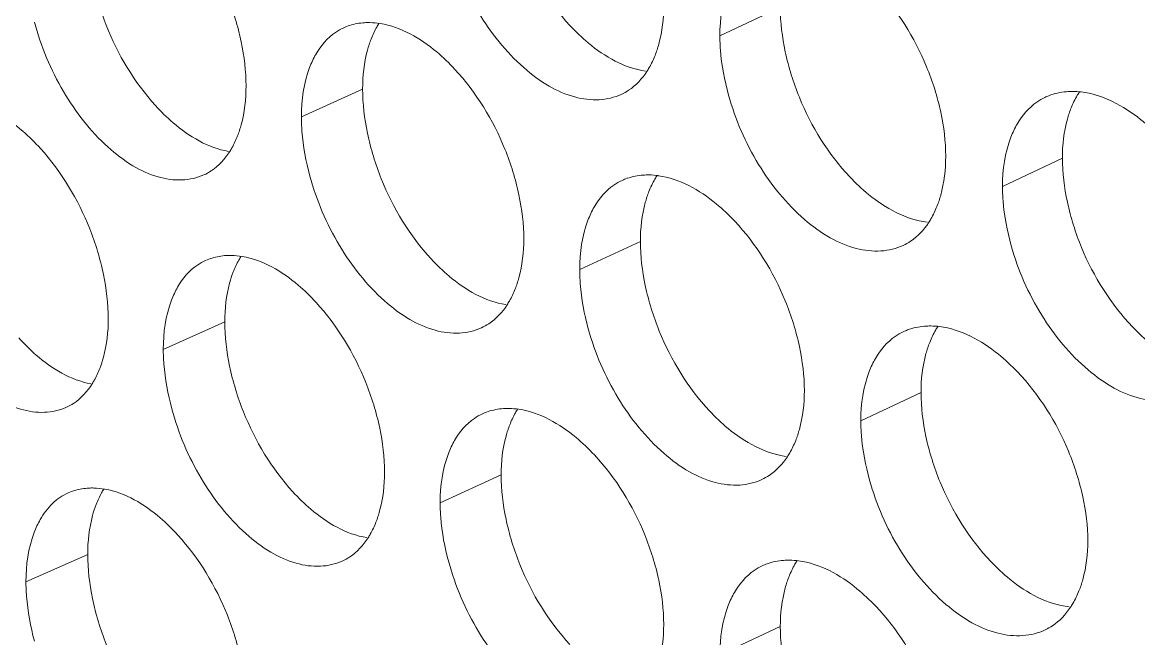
# Model space of a CAD drawing. Header units: millimetres. Extents: x 1177 to 4147, y 93 to 2194.
# Drawn here: x 2559.37 to 2573.57, y 974.76 to 982.6 of the extents above; entities that cross this region are included whole.
import ezdxf

# ---------------------------------------------------------------- set-up
doc = ezdxf.new("R2010")
doc.units = ezdxf.units.MM
doc.header["$LTSCALE"] = 0.1
doc.layers.get('0').update_dxf_attribs({"lineweight": 13})
doc.layers.add('标注', color=251, linetype='Continuous', lineweight=9)

# ---------------------------------------------------------------- blocks, each defined once
blk = doc.blocks.new('02')
at = {"layer": '标注'}
for p, q in [((4439.148, 995.248), (4438.049, 994.737)), ((4431.553, 993.768), (4430.44, 993.265)), ((4431.553, 993.768), (4430.44, 993.265)), ((4444.276, 992.514), (4443.187, 991.999)), ((4436.603, 990.999), (4435.5, 990.491)), ((4436.603, 990.999), (4435.5, 990.491)), ((4429.047, 989.536), (4427.929, 989.036)), ((4441.706, 988.253), (4440.612, 987.74)), ((4441.706, 988.253), (4440.612, 987.74)), ((4434.072, 986.755), (4432.963, 986.25)), ((4426.555, 985.311), (4425.432, 984.813)), ((4439.148, 983.998), (4438.049, 983.487))]:
    blk.add_line(p, q, dxfattribs=at)
for centre, radius, start, end in [((4431.628, 993.954), 1.017, 107.7472, 114.3481), ((4431.628, 993.954), 1.017, 107.7472, 114.3481), ((4444.413, 992.658), 1.06, 111.219, 115.391), ((4444.455, 992.312), 1.411, 83.5175, 89.6286), ((4436.739, 990.823), 1.384, 82.0095, 89.1943), ((4436.739, 990.823), 1.384, 82.0095, 89.1943), ((4436.704, 991.168), 1.034, 109.1713, 114.7632), ((4436.704, 991.168), 1.034, 109.1713, 114.7632), ((4429.11, 989.731), 1.009, 107.0166, 114.1413), ((4441.831, 988.405), 1.051, 110.5478, 115.181), ((4441.831, 988.405), 1.051, 110.5478, 115.181), ((4441.87, 988.06), 1.402, 83.021, 89.4851), ((4441.87, 988.06), 1.402, 83.021, 89.4851), ((4434.159, 986.933), 1.026, 108.4653, 114.5554), ((4426.606, 985.513), 1.001, 106.2734, 113.935), ((4439.261, 984.159), 1.043, 109.8653, 114.9718), ((4439.298, 983.813), 1.393, 82.5184, 89.3404)]:
    blk.add_arc(centre, radius, start, end, dxfattribs=at)
for points, knots in [([(4434.072, 998.005), (4434.072, 997.736), (4434.141, 997.177), (4434.473, 996.097), (4434.934, 995.342), (4435.322, 994.924)], [0, 0, 0, 0, 0.23857, 0.494512, 1, 1, 1, 1]), ([(4429.434, 993.823), (4429.434, 994.092), (4429.365, 994.651), (4429.035, 995.732), (4428.579, 996.489), (4428.194, 996.911)], [0, 0, 0, 0, 0.238564, 0.494601, 1, 1, 1, 1]), ([(4429.434, 993.823), (4429.434, 994.092), (4429.365, 994.651), (4429.035, 995.732), (4428.579, 996.489), (4428.194, 996.911)], [0, 0, 0, 0, 0.238564, 0.494601, 1, 1, 1, 1]), ([(4426.555, 996.561), (4426.555, 996.291), (4426.623, 995.732), (4426.95, 994.65), (4427.402, 993.892), (4427.785, 993.47)], [0, 0, 0, 0, 0.238779, 0.49496, 1, 1, 1, 1]), ([(4426.555, 996.561), (4426.555, 996.291), (4426.623, 995.732), (4426.95, 994.65), (4427.402, 993.892), (4427.785, 993.47)], [0, 0, 0, 0, 0.238779, 0.49496, 1, 1, 1, 1]), ([(4433.119, 996.421), (4433.24, 995.98), (4433.594, 995.15), (4434.278, 994.291), (4434.915, 993.813), (4435.386, 993.607), (4435.845, 993.547), (4436.132, 993.614), (4436.256, 993.671)], [0, 0, 0, 0, 0.29785, 0.579458, 0.703775, 0.813505, 0.91067, 1, 1, 1, 1]), ([(4438.314, 995.87), (4438.27, 995.793), (4438.104, 995.438), (4438.049, 995.039), (4438.049, 994.737)], [0, 0, 0, 0, 0.22617, 1, 1, 1, 1]), ([(4442.155, 992.545), (4442.155, 992.814), (4442.085, 993.372), (4441.745, 994.451), (4441.276, 995.203), (4440.884, 995.618)], [0, 0, 0, 0, 0.238218, 0.493853, 1, 1, 1, 1]), ([(4436.87, 994.379), (4436.897, 994.446), (4436.993, 994.739), (4437.028, 995.051), (4437.028, 995.288)], [0, 0, 0, 0, 0.231729, 1, 1, 1, 1]), ([(4439.148, 995.248), (4439.148, 994.979), (4439.218, 994.42), (4439.554, 993.34), (4440.02, 992.588), (4440.411, 992.172)], [0, 0, 0, 0, 0.238432, 0.494215, 1, 1, 1, 1]), ([(4425.586, 994.983), (4425.704, 994.543), (4426.05, 993.715), (4426.72, 992.852), (4427.345, 992.368), (4427.808, 992.156), (4428.258, 992.09), (4428.542, 992.152), (4428.664, 992.207)], [0, 0, 0, 0, 0.299261, 0.581563, 0.705826, 0.815161, 0.911598, 1, 1, 1, 1]), ([(4425.586, 994.983), (4425.704, 994.543), (4426.05, 993.715), (4426.72, 992.852), (4427.345, 992.368), (4427.808, 992.156), (4428.258, 992.09), (4428.542, 992.152), (4428.664, 992.207)], [0, 0, 0, 0, 0.299261, 0.581563, 0.705826, 0.815161, 0.911598, 1, 1, 1, 1]), ([(4431.209, 994.881), (4431.157, 994.857), (4430.95, 994.742), (4430.791, 994.552), (4430.702, 994.397)], [0, 0, 0, 0, 0.240568, 1, 1, 1, 1]), ([(4431.209, 994.881), (4431.157, 994.857), (4430.95, 994.742), (4430.791, 994.552), (4430.702, 994.397)], [0, 0, 0, 0, 0.240568, 1, 1, 1, 1]), ([(4431.685, 994.975), (4431.653, 994.975), (4431.53, 994.973), (4431.406, 994.951), (4431.318, 994.923)], [0, 0, 0, 0, 0.25692, 1, 1, 1, 1]), ([(4431.685, 994.975), (4431.653, 994.975), (4431.53, 994.973), (4431.406, 994.951), (4431.318, 994.923)], [0, 0, 0, 0, 0.25692, 1, 1, 1, 1]), ([(4431.85, 994.96), (4431.836, 994.938), (4431.782, 994.847), (4431.737, 994.751), (4431.708, 994.676)], [0, 0, 0, 0, 0.242162, 1, 1, 1, 1]), ([(4431.85, 994.96), (4431.836, 994.938), (4431.782, 994.847), (4431.737, 994.751), (4431.708, 994.676)], [0, 0, 0, 0, 0.242162, 1, 1, 1, 1]), ([(4433.231, 994.125), (4433.127, 994.237), (4432.745, 994.609), (4432.252, 994.898), (4431.873, 994.958)], [0, 0, 0, 0, 0.28502, 1, 1, 1, 1]), ([(4433.231, 994.125), (4433.127, 994.237), (4432.745, 994.609), (4432.252, 994.898), (4431.873, 994.958)], [0, 0, 0, 0, 0.28502, 1, 1, 1, 1]), ([(4435.322, 994.924), (4435.427, 994.811), (4435.814, 994.437), (4436.316, 994.148), (4436.699, 994.094)], [0, 0, 0, 0, 0.285106, 1, 1, 1, 1]), ([(4431.708, 994.676), (4431.682, 994.61), (4431.587, 994.316), (4431.553, 994.005), (4431.553, 993.768)], [0, 0, 0, 0, 0.231346, 1, 1, 1, 1]), ([(4431.708, 994.676), (4431.682, 994.61), (4431.587, 994.316), (4431.553, 994.005), (4431.553, 993.768)], [0, 0, 0, 0, 0.231346, 1, 1, 1, 1]), ([(4438.049, 994.737), (4438.049, 994.651), (4438.064, 994.287), (4438.133, 993.926), (4438.207, 993.659)], [0, 0, 0, 0, 0.238316, 1, 1, 1, 1]), ([(4430.702, 994.397), (4430.658, 994.321), (4430.494, 993.965), (4430.44, 993.567), (4430.44, 993.265)], [0, 0, 0, 0, 0.225445, 1, 1, 1, 1]), ([(4430.702, 994.397), (4430.658, 994.321), (4430.494, 993.965), (4430.44, 993.567), (4430.44, 993.265)], [0, 0, 0, 0, 0.225445, 1, 1, 1, 1]), ([(4436.723, 994.089), (4436.737, 994.111), (4436.794, 994.204), (4436.84, 994.303), (4436.87, 994.379)], [0, 0, 0, 0, 0.242235, 1, 1, 1, 1]), ([(4434.484, 991.044), (4434.484, 991.313), (4434.414, 991.871), (4434.08, 992.952), (4433.619, 993.707), (4433.231, 994.125)], [0, 0, 0, 0, 0.238425, 0.494301, 1, 1, 1, 1]), ([(4434.484, 991.044), (4434.484, 991.313), (4434.414, 991.871), (4434.08, 992.952), (4433.619, 993.707), (4433.231, 994.125)], [0, 0, 0, 0, 0.238425, 0.494301, 1, 1, 1, 1]), ([(4436.256, 993.671), (4436.303, 993.692), (4436.487, 993.795), (4436.636, 993.956), (4436.723, 994.089)], [0, 0, 0, 0, 0.242501, 1, 1, 1, 1]), ([(4429.279, 992.915), (4429.305, 992.982), (4429.4, 993.275), (4429.434, 993.586), (4429.434, 993.823)], [0, 0, 0, 0, 0.231283, 1, 1, 1, 1]), ([(4429.279, 992.915), (4429.305, 992.982), (4429.4, 993.275), (4429.434, 993.586), (4429.434, 993.823)], [0, 0, 0, 0, 0.231283, 1, 1, 1, 1]), ([(4431.553, 993.768), (4431.553, 993.499), (4431.622, 992.94), (4431.952, 991.859), (4432.41, 991.102), (4432.797, 990.683)], [0, 0, 0, 0, 0.238639, 0.494661, 1, 1, 1, 1]), ([(4431.553, 993.768), (4431.553, 993.499), (4431.622, 992.94), (4431.952, 991.859), (4432.41, 991.102), (4432.797, 990.683)], [0, 0, 0, 0, 0.238639, 0.494661, 1, 1, 1, 1]), ([(4438.207, 993.659), (4438.329, 993.217), (4438.688, 992.387), (4439.382, 991.53), (4440.027, 991.056), (4440.504, 990.854), (4440.967, 990.799), (4441.257, 990.868), (4441.383, 990.927)], [0, 0, 0, 0, 0.29692, 0.578074, 0.702428, 0.812421, 0.910064, 1, 1, 1, 1]), ([(4443.959, 993.616), (4443.908, 993.591), (4443.703, 993.473), (4443.544, 993.286), (4443.454, 993.131)], [0, 0, 0, 0, 0.241601, 1, 1, 1, 1]), ([(4444.464, 993.723), (4444.426, 993.723), (4444.279, 993.718), (4444.132, 993.686), (4444.03, 993.646)], [0, 0, 0, 0, 0.257534, 1, 1, 1, 1]), ([(4444.59, 993.723), (4444.575, 993.7), (4444.515, 993.605), (4444.467, 993.504), (4444.435, 993.425)], [0, 0, 0, 0, 0.242329, 1, 1, 1, 1]), ([(4446.05, 992.892), (4445.94, 993.007), (4445.535, 993.384), (4445.01, 993.67), (4444.615, 993.714)], [0, 0, 0, 0, 0.284731, 1, 1, 1, 1]), ([(4425.696, 992.687), (4425.596, 992.797), (4425.227, 993.164), (4424.752, 993.456), (4424.385, 993.524)], [0, 0, 0, 0, 0.285125, 1, 1, 1, 1]), ([(4427.785, 993.47), (4427.887, 993.359), (4428.26, 992.989), (4428.743, 992.698), (4429.116, 992.635)], [0, 0, 0, 0, 0.285248, 1, 1, 1, 1]), ([(4427.785, 993.47), (4427.887, 993.359), (4428.26, 992.989), (4428.743, 992.698), (4429.116, 992.635)], [0, 0, 0, 0, 0.285248, 1, 1, 1, 1]), ([(4444.435, 993.425), (4444.409, 993.358), (4444.311, 993.064), (4444.276, 992.752), (4444.276, 992.514)], [0, 0, 0, 0, 0.232089, 1, 1, 1, 1]), ([(4430.44, 993.265), (4430.44, 993.178), (4430.455, 992.814), (4430.522, 992.453), (4430.595, 992.186)], [0, 0, 0, 0, 0.238227, 1, 1, 1, 1]), ([(4430.44, 993.265), (4430.44, 993.178), (4430.455, 992.814), (4430.522, 992.453), (4430.595, 992.186)], [0, 0, 0, 0, 0.238227, 1, 1, 1, 1]), ([(4443.454, 993.131), (4443.41, 993.055), (4443.243, 992.7), (4443.187, 992.301), (4443.187, 991.999)], [0, 0, 0, 0, 0.226658, 1, 1, 1, 1]), ([(4429.139, 992.635), (4429.152, 992.656), (4429.206, 992.746), (4429.25, 992.841), (4429.279, 992.915)], [0, 0, 0, 0, 0.242155, 1, 1, 1, 1]), ([(4429.139, 992.635), (4429.152, 992.656), (4429.206, 992.746), (4429.25, 992.841), (4429.279, 992.915)], [0, 0, 0, 0, 0.242155, 1, 1, 1, 1]), ([(4426.929, 989.596), (4426.929, 989.866), (4426.86, 990.425), (4426.532, 991.506), (4426.079, 992.264), (4425.696, 992.687)], [0, 0, 0, 0, 0.238635, 0.494751, 1, 1, 1, 1]), ([(4428.664, 992.207), (4428.712, 992.228), (4428.901, 992.331), (4429.052, 992.497), (4429.139, 992.635)], [0, 0, 0, 0, 0.24169, 1, 1, 1, 1]), ([(4428.664, 992.207), (4428.712, 992.228), (4428.901, 992.331), (4429.052, 992.497), (4429.139, 992.635)], [0, 0, 0, 0, 0.24169, 1, 1, 1, 1]), ([(4441.996, 991.635), (4442.023, 991.702), (4442.12, 991.995), (4442.155, 992.307), (4442.155, 992.545)], [0, 0, 0, 0, 0.232027, 1, 1, 1, 1]), ([(4444.276, 992.514), (4444.276, 992.246), (4444.347, 991.687), (4444.686, 990.608), (4445.157, 989.858), (4445.552, 989.445)], [0, 0, 0, 0, 0.238296, 0.493918, 1, 1, 1, 1]), ([(4430.595, 992.186), (4430.715, 991.745), (4431.066, 990.916), (4431.746, 990.056), (4432.379, 989.575), (4432.847, 989.367), (4433.303, 989.306), (4433.588, 989.37), (4433.712, 989.427)], [0, 0, 0, 0, 0.298318, 0.580156, 0.704454, 0.814053, 0.910977, 1, 1, 1, 1]), ([(4430.595, 992.186), (4430.715, 991.745), (4431.066, 990.916), (4431.746, 990.056), (4432.379, 989.575), (4432.847, 989.367), (4433.303, 989.306), (4433.588, 989.37), (4433.712, 989.427)], [0, 0, 0, 0, 0.298318, 0.580156, 0.704454, 0.814053, 0.910977, 1, 1, 1, 1]), ([(4436.758, 992.206), (4436.724, 992.207), (4436.59, 992.203), (4436.457, 992.177), (4436.364, 992.145)], [0, 0, 0, 0, 0.257182, 1, 1, 1, 1]), ([(4436.758, 992.206), (4436.724, 992.207), (4436.59, 992.203), (4436.457, 992.177), (4436.364, 992.145)], [0, 0, 0, 0, 0.257182, 1, 1, 1, 1]), ([(4436.907, 992.197), (4436.893, 992.175), (4436.837, 992.083), (4436.79, 991.984), (4436.76, 991.908)], [0, 0, 0, 0, 0.24222, 1, 1, 1, 1]), ([(4436.907, 992.197), (4436.893, 992.175), (4436.837, 992.083), (4436.79, 991.984), (4436.76, 991.908)], [0, 0, 0, 0, 0.24222, 1, 1, 1, 1]), ([(4438.32, 991.364), (4438.214, 991.477), (4437.822, 991.851), (4437.316, 992.139), (4436.931, 992.193)], [0, 0, 0, 0, 0.284921, 1, 1, 1, 1]), ([(4438.32, 991.364), (4438.214, 991.477), (4437.822, 991.851), (4437.316, 992.139), (4436.931, 992.193)], [0, 0, 0, 0, 0.284921, 1, 1, 1, 1]), ([(4440.411, 992.172), (4440.518, 992.058), (4440.914, 991.682), (4441.429, 991.395), (4441.819, 991.347)], [0, 0, 0, 0, 0.284983, 1, 1, 1, 1]), ([(4436.27, 992.107), (4436.219, 992.083), (4436.013, 991.967), (4435.853, 991.778), (4435.764, 991.623)], [0, 0, 0, 0, 0.240997, 1, 1, 1, 1]), ([(4436.27, 992.107), (4436.219, 992.083), (4436.013, 991.967), (4435.853, 991.778), (4435.764, 991.623)], [0, 0, 0, 0, 0.240997, 1, 1, 1, 1]), ([(4443.187, 991.999), (4443.187, 991.912), (4443.202, 991.548), (4443.271, 991.188), (4443.346, 990.921)], [0, 0, 0, 0, 0.238377, 1, 1, 1, 1]), ([(4436.76, 991.908), (4436.734, 991.841), (4436.638, 991.548), (4436.603, 991.236), (4436.603, 990.999)], [0, 0, 0, 0, 0.231643, 1, 1, 1, 1]), ([(4436.76, 991.908), (4436.734, 991.841), (4436.638, 991.548), (4436.603, 991.236), (4436.603, 990.999)], [0, 0, 0, 0, 0.231643, 1, 1, 1, 1]), ([(4435.764, 991.623), (4435.72, 991.546), (4435.555, 991.191), (4435.5, 990.793), (4435.5, 990.491)], [0, 0, 0, 0, 0.225927, 1, 1, 1, 1]), ([(4435.764, 991.623), (4435.72, 991.546), (4435.555, 991.191), (4435.5, 990.793), (4435.5, 990.491)], [0, 0, 0, 0, 0.225927, 1, 1, 1, 1]), ([(4441.844, 991.339), (4441.858, 991.362), (4441.917, 991.456), (4441.965, 991.557), (4441.996, 991.635)], [0, 0, 0, 0, 0.242305, 1, 1, 1, 1]), ([(4439.585, 988.288), (4439.585, 988.557), (4439.515, 989.116), (4439.177, 990.195), (4438.711, 990.948), (4438.32, 991.364)], [0, 0, 0, 0, 0.238287, 0.494002, 1, 1, 1, 1]), ([(4439.585, 988.288), (4439.585, 988.557), (4439.515, 989.116), (4439.177, 990.195), (4438.711, 990.948), (4438.32, 991.364)], [0, 0, 0, 0, 0.238287, 0.494002, 1, 1, 1, 1]), ([(4441.383, 990.927), (4441.428, 990.949), (4441.61, 991.051), (4441.757, 991.208), (4441.844, 991.339)], [0, 0, 0, 0, 0.243002, 1, 1, 1, 1]), ([(4434.327, 990.135), (4434.353, 990.202), (4434.449, 990.495), (4434.484, 990.807), (4434.484, 991.044)], [0, 0, 0, 0, 0.23158, 1, 1, 1, 1]), ([(4434.327, 990.135), (4434.353, 990.202), (4434.449, 990.495), (4434.484, 990.807), (4434.484, 991.044)], [0, 0, 0, 0, 0.23158, 1, 1, 1, 1]), ([(4436.603, 990.999), (4436.603, 990.729), (4436.673, 990.171), (4437.007, 989.091), (4437.47, 988.337), (4437.86, 987.92)], [0, 0, 0, 0, 0.238501, 0.494363, 1, 1, 1, 1]), ([(4436.603, 990.999), (4436.603, 990.729), (4436.673, 990.171), (4437.007, 989.091), (4437.47, 988.337), (4437.86, 987.92)], [0, 0, 0, 0, 0.238501, 0.494363, 1, 1, 1, 1]), ([(4423.101, 990.765), (4423.219, 990.325), (4423.562, 989.498), (4424.227, 988.634), (4424.849, 988.148), (4425.308, 987.935), (4425.756, 987.867), (4426.038, 987.926), (4426.16, 987.981)], [0, 0, 0, 0, 0.299735, 0.582272, 0.706518, 0.81572, 0.911912, 1, 1, 1, 1]), ([(4429.168, 990.743), (4429.138, 990.744), (4429.019, 990.742), (4428.9, 990.722), (4428.815, 990.696)], [0, 0, 0, 0, 0.25678, 1, 1, 1, 1]), ([(4429.341, 990.725), (4429.328, 990.703), (4429.274, 990.613), (4429.23, 990.518), (4429.202, 990.444)], [0, 0, 0, 0, 0.242139, 1, 1, 1, 1]), ([(4430.706, 989.89), (4430.604, 990.002), (4430.226, 990.371), (4429.739, 990.662), (4429.364, 990.724)], [0, 0, 0, 0, 0.285061, 1, 1, 1, 1]), ([(4443.346, 990.921), (4443.47, 990.479), (4443.834, 989.648), (4444.537, 988.794), (4445.19, 988.323), (4445.673, 988.125), (4446.142, 988.074), (4446.434, 988.147), (4446.561, 988.208)], [0, 0, 0, 0, 0.295999, 0.576706, 0.701098, 0.811352, 0.909467, 1, 1, 1, 1]), ([(4428.698, 990.652), (4428.646, 990.628), (4428.438, 990.513), (4428.279, 990.323), (4428.19, 990.168)], [0, 0, 0, 0, 0.240345, 1, 1, 1, 1]), ([(4432.797, 990.683), (4432.9, 990.571), (4433.283, 990.198), (4433.779, 989.908), (4434.158, 989.851)], [0, 0, 0, 0, 0.285159, 1, 1, 1, 1]), ([(4432.797, 990.683), (4432.9, 990.571), (4433.283, 990.198), (4433.779, 989.908), (4434.158, 989.851)], [0, 0, 0, 0, 0.285159, 1, 1, 1, 1]), ([(4429.202, 990.444), (4429.176, 990.378), (4429.081, 990.085), (4429.047, 989.773), (4429.047, 989.536)], [0, 0, 0, 0, 0.231198, 1, 1, 1, 1]), ([(4435.5, 990.491), (4435.5, 990.404), (4435.515, 990.04), (4435.583, 989.679), (4435.657, 989.412)], [0, 0, 0, 0, 0.238286, 1, 1, 1, 1]), ([(4435.5, 990.491), (4435.5, 990.404), (4435.515, 990.04), (4435.583, 989.679), (4435.657, 989.412)], [0, 0, 0, 0, 0.238286, 1, 1, 1, 1]), ([(4428.19, 990.168), (4428.147, 990.091), (4427.983, 989.736), (4427.929, 989.338), (4427.929, 989.036)], [0, 0, 0, 0, 0.225206, 1, 1, 1, 1]), ([(4434.182, 989.848), (4434.196, 989.87), (4434.251, 989.962), (4434.297, 990.06), (4434.327, 990.135)], [0, 0, 0, 0, 0.242205, 1, 1, 1, 1]), ([(4434.182, 989.848), (4434.196, 989.87), (4434.251, 989.962), (4434.297, 990.06), (4434.327, 990.135)], [0, 0, 0, 0, 0.242205, 1, 1, 1, 1]), ([(4431.952, 986.805), (4431.952, 987.074), (4431.883, 987.633), (4431.551, 988.714), (4431.092, 989.47), (4430.706, 989.89)], [0, 0, 0, 0, 0.238495, 0.494451, 1, 1, 1, 1]), ([(4433.712, 989.427), (4433.759, 989.448), (4433.945, 989.551), (4434.095, 989.713), (4434.182, 989.848)], [0, 0, 0, 0, 0.242239, 1, 1, 1, 1]), ([(4433.712, 989.427), (4433.759, 989.448), (4433.945, 989.551), (4434.095, 989.713), (4434.182, 989.848)], [0, 0, 0, 0, 0.242239, 1, 1, 1, 1]), ([(4426.775, 988.689), (4426.8, 988.756), (4426.895, 989.049), (4426.929, 989.36), (4426.929, 989.596)], [0, 0, 0, 0, 0.231134, 1, 1, 1, 1]), ([(4429.047, 989.536), (4429.047, 989.267), (4429.116, 988.708), (4429.444, 987.627), (4429.9, 986.869), (4430.284, 986.449)], [0, 0, 0, 0, 0.238709, 0.494811, 1, 1, 1, 1]), ([(4435.657, 989.412), (4435.778, 988.97), (4436.135, 988.141), (4436.823, 987.283), (4437.464, 986.807), (4437.939, 986.602), (4438.399, 986.545), (4438.688, 986.613), (4438.813, 986.671)], [0, 0, 0, 0, 0.297384, 0.578764, 0.7031, 0.812961, 0.910366, 1, 1, 1, 1]), ([(4435.657, 989.412), (4435.778, 988.97), (4436.135, 988.141), (4436.823, 987.283), (4437.464, 986.807), (4437.939, 986.602), (4438.399, 986.545), (4438.688, 986.613), (4438.813, 986.671)], [0, 0, 0, 0, 0.297384, 0.578764, 0.7031, 0.812961, 0.910366, 1, 1, 1, 1]), ([(4441.383, 989.357), (4441.332, 989.333), (4441.127, 989.215), (4440.967, 989.027), (4440.878, 988.872)], [0, 0, 0, 0, 0.241405, 1, 1, 1, 1]), ([(4441.383, 989.357), (4441.332, 989.333), (4441.127, 989.215), (4440.967, 989.027), (4440.878, 988.872)], [0, 0, 0, 0, 0.241405, 1, 1, 1, 1]), ([(4441.883, 989.462), (4441.846, 989.462), (4441.703, 989.457), (4441.561, 989.427), (4441.462, 989.39)], [0, 0, 0, 0, 0.257421, 1, 1, 1, 1]), ([(4441.883, 989.462), (4441.846, 989.462), (4441.703, 989.457), (4441.561, 989.427), (4441.462, 989.39)], [0, 0, 0, 0, 0.257421, 1, 1, 1, 1]), ([(4442.016, 989.458), (4442.001, 989.436), (4441.943, 989.342), (4441.895, 989.241), (4441.864, 989.163)], [0, 0, 0, 0, 0.24229, 1, 1, 1, 1]), ([(4442.016, 989.458), (4442.001, 989.436), (4441.943, 989.342), (4441.895, 989.241), (4441.864, 989.163)], [0, 0, 0, 0, 0.24229, 1, 1, 1, 1]), ([(4443.46, 988.627), (4443.352, 988.741), (4442.951, 989.117), (4442.433, 989.404), (4442.04, 989.451)], [0, 0, 0, 0, 0.2848, 1, 1, 1, 1]), ([(4443.46, 988.627), (4443.352, 988.741), (4442.951, 989.117), (4442.433, 989.404), (4442.04, 989.451)], [0, 0, 0, 0, 0.2848, 1, 1, 1, 1]), ([(4445.552, 989.445), (4445.662, 989.33), (4446.067, 988.951), (4446.594, 988.666), (4446.991, 988.624)], [0, 0, 0, 0, 0.28484, 1, 1, 1, 1]), ([(4425.3, 989.248), (4425.4, 989.137), (4425.769, 988.768), (4426.246, 988.476), (4426.614, 988.411)], [0, 0, 0, 0, 0.285283, 1, 1, 1, 1]), ([(4441.864, 989.163), (4441.838, 989.096), (4441.74, 988.803), (4441.706, 988.49), (4441.706, 988.253)], [0, 0, 0, 0, 0.231941, 1, 1, 1, 1]), ([(4441.864, 989.163), (4441.838, 989.096), (4441.74, 988.803), (4441.706, 988.49), (4441.706, 988.253)], [0, 0, 0, 0, 0.231941, 1, 1, 1, 1]), ([(4427.929, 989.036), (4427.929, 988.949), (4427.944, 988.585), (4428.011, 988.224), (4428.084, 987.956)], [0, 0, 0, 0, 0.238197, 1, 1, 1, 1]), ([(4440.878, 988.872), (4440.833, 988.796), (4440.667, 988.441), (4440.612, 988.042), (4440.612, 987.74)], [0, 0, 0, 0, 0.226413, 1, 1, 1, 1]), ([(4440.878, 988.872), (4440.833, 988.796), (4440.667, 988.441), (4440.612, 988.042), (4440.612, 987.74)], [0, 0, 0, 0, 0.226413, 1, 1, 1, 1]), ([(4426.637, 988.412), (4426.65, 988.433), (4426.703, 988.522), (4426.746, 988.616), (4426.775, 988.689)], [0, 0, 0, 0, 0.242135, 1, 1, 1, 1]), ([(4444.738, 985.557), (4444.738, 985.826), (4444.667, 986.384), (4444.326, 987.463), (4443.855, 988.213), (4443.46, 988.627)], [0, 0, 0, 0, 0.23815, 0.493704, 1, 1, 1, 1]), ([(4444.738, 985.557), (4444.738, 985.826), (4444.667, 986.384), (4444.326, 987.463), (4443.855, 988.213), (4443.46, 988.627)], [0, 0, 0, 0, 0.23815, 0.493704, 1, 1, 1, 1]), ([(4426.16, 987.981), (4426.208, 988.002), (4426.399, 988.105), (4426.55, 988.273), (4426.637, 988.412)], [0, 0, 0, 0, 0.241404, 1, 1, 1, 1]), ([(4439.427, 987.379), (4439.453, 987.446), (4439.55, 987.739), (4439.585, 988.051), (4439.585, 988.288)], [0, 0, 0, 0, 0.231878, 1, 1, 1, 1]), ([(4439.427, 987.379), (4439.453, 987.446), (4439.55, 987.739), (4439.585, 988.051), (4439.585, 988.288)], [0, 0, 0, 0, 0.231878, 1, 1, 1, 1]), ([(4441.706, 988.253), (4441.706, 987.984), (4441.776, 987.426), (4442.114, 986.346), (4442.582, 985.595), (4442.975, 985.18)], [0, 0, 0, 0, 0.238364, 0.494066, 1, 1, 1, 1]), ([(4441.706, 988.253), (4441.706, 987.984), (4441.776, 987.426), (4442.114, 986.346), (4442.582, 985.595), (4442.975, 985.18)], [0, 0, 0, 0, 0.238364, 0.494066, 1, 1, 1, 1]), ([(4428.084, 987.956), (4428.203, 987.516), (4428.552, 986.687), (4429.226, 985.826), (4429.855, 985.344), (4430.321, 985.134), (4430.774, 985.07), (4431.058, 985.133), (4431.182, 985.189)], [0, 0, 0, 0, 0.298788, 0.580857, 0.705138, 0.814605, 0.911286, 1, 1, 1, 1]), ([(4434.215, 987.962), (4434.182, 987.963), (4434.053, 987.96), (4433.925, 987.936), (4433.835, 987.906)], [0, 0, 0, 0, 0.257054, 1, 1, 1, 1]), ([(4434.372, 987.95), (4434.358, 987.929), (4434.303, 987.837), (4434.257, 987.74), (4434.228, 987.664)], [0, 0, 0, 0, 0.242189, 1, 1, 1, 1]), ([(4435.769, 987.117), (4435.664, 987.229), (4435.277, 987.602), (4434.778, 987.891), (4434.396, 987.947)], [0, 0, 0, 0, 0.284973, 1, 1, 1, 1]), ([(4437.86, 987.92), (4437.966, 987.806), (4438.358, 987.431), (4438.866, 987.143), (4439.253, 987.092)], [0, 0, 0, 0, 0.285047, 1, 1, 1, 1]), ([(4437.86, 987.92), (4437.966, 987.806), (4438.358, 987.431), (4438.866, 987.143), (4439.253, 987.092)], [0, 0, 0, 0, 0.285047, 1, 1, 1, 1]), ([(4433.733, 987.866), (4433.681, 987.842), (4433.475, 987.726), (4433.315, 987.537), (4433.226, 987.382)], [0, 0, 0, 0, 0.240785, 1, 1, 1, 1]), ([(4440.612, 987.74), (4440.612, 987.653), (4440.627, 987.29), (4440.696, 986.929), (4440.77, 986.662)], [0, 0, 0, 0, 0.238347, 1, 1, 1, 1]), ([(4440.612, 987.74), (4440.612, 987.653), (4440.627, 987.29), (4440.696, 986.929), (4440.77, 986.662)], [0, 0, 0, 0, 0.238347, 1, 1, 1, 1]), ([(4434.228, 987.664), (4434.202, 987.598), (4434.106, 987.304), (4434.072, 986.992), (4434.072, 986.755)], [0, 0, 0, 0, 0.231495, 1, 1, 1, 1]), ([(4433.226, 987.382), (4433.182, 987.306), (4433.018, 986.95), (4432.963, 986.552), (4432.963, 986.25)], [0, 0, 0, 0, 0.225686, 1, 1, 1, 1]), ([(4439.277, 987.086), (4439.291, 987.109), (4439.349, 987.202), (4439.396, 987.302), (4439.427, 987.379)], [0, 0, 0, 0, 0.242268, 1, 1, 1, 1]), ([(4439.277, 987.086), (4439.291, 987.109), (4439.349, 987.202), (4439.396, 987.302), (4439.427, 987.379)], [0, 0, 0, 0, 0.242268, 1, 1, 1, 1]), ([(4437.028, 984.038), (4437.028, 984.307), (4436.958, 984.866), (4436.622, 985.946), (4436.159, 986.699), (4435.769, 987.117)], [0, 0, 0, 0, 0.238356, 0.494151, 1, 1, 1, 1]), ([(4438.813, 986.671), (4438.859, 986.693), (4439.042, 986.795), (4439.19, 986.954), (4439.277, 987.086)], [0, 0, 0, 0, 0.242755, 1, 1, 1, 1]), ([(4438.813, 986.671), (4438.859, 986.693), (4439.042, 986.795), (4439.19, 986.954), (4439.277, 987.086)], [0, 0, 0, 0, 0.242755, 1, 1, 1, 1]), ([(4431.796, 985.897), (4431.822, 985.964), (4431.918, 986.257), (4431.952, 986.568), (4431.952, 986.805)], [0, 0, 0, 0, 0.231431, 1, 1, 1, 1]), ([(4434.072, 986.755), (4434.072, 986.486), (4434.141, 985.927), (4434.473, 984.847), (4434.934, 984.092), (4435.322, 983.674)], [0, 0, 0, 0, 0.23857, 0.494512, 1, 1, 1, 1]), ([(4426.665, 986.517), (4426.635, 986.518), (4426.521, 986.516), (4426.407, 986.498), (4426.325, 986.474)], [0, 0, 0, 0, 0.256633, 1, 1, 1, 1]), ([(4426.845, 986.496), (4426.832, 986.474), (4426.78, 986.385), (4426.737, 986.291), (4426.708, 986.218)], [0, 0, 0, 0, 0.242119, 1, 1, 1, 1]), ([(4428.194, 985.661), (4428.093, 985.772), (4427.72, 986.14), (4427.239, 986.431), (4426.868, 986.497)], [0, 0, 0, 0, 0.285096, 1, 1, 1, 1]), ([(4440.77, 986.662), (4440.893, 986.22), (4441.255, 985.389), (4441.953, 984.534), (4442.602, 984.062), (4443.082, 983.861), (4443.548, 983.808), (4443.839, 983.88), (4443.965, 983.939)], [0, 0, 0, 0, 0.296459, 0.577388, 0.701761, 0.811885, 0.909764, 1, 1, 1, 1]), ([(4440.77, 986.662), (4440.893, 986.22), (4441.255, 985.389), (4441.953, 984.534), (4442.602, 984.062), (4443.082, 983.861), (4443.548, 983.808), (4443.839, 983.88), (4443.965, 983.939)], [0, 0, 0, 0, 0.296459, 0.577388, 0.701761, 0.811885, 0.909764, 1, 1, 1, 1]), ([(4426.2, 986.428), (4426.095, 986.382), (4425.895, 986.245), (4425.752, 986.051), (4425.692, 985.944)], [0, 0, 0, 0, 0.481736, 1, 1, 1, 1]), ([(4430.284, 986.449), (4430.387, 986.337), (4430.765, 985.966), (4431.254, 985.675), (4431.631, 985.615)], [0, 0, 0, 0, 0.285206, 1, 1, 1, 1]), ([(4426.708, 986.218), (4426.683, 986.152), (4426.588, 985.859), (4426.555, 985.547), (4426.555, 985.311)], [0, 0, 0, 0, 0.23105, 1, 1, 1, 1]), ([(4432.963, 986.25), (4432.963, 986.163), (4432.978, 985.799), (4433.046, 985.438), (4433.119, 985.171)], [0, 0, 0, 0, 0.238256, 1, 1, 1, 1]), ([(4425.692, 985.944), (4425.648, 985.868), (4425.485, 985.513), (4425.432, 985.115), (4425.432, 984.813)], [0, 0, 0, 0, 0.224968, 1, 1, 1, 1]), ([(4431.654, 985.614), (4431.667, 985.635), (4431.722, 985.726), (4431.767, 985.823), (4431.796, 985.897)], [0, 0, 0, 0, 0.242178, 1, 1, 1, 1]), ([(4429.434, 982.573), (4429.434, 982.842), (4429.365, 983.401), (4429.035, 984.482), (4428.579, 985.239), (4428.194, 985.661)], [0, 0, 0, 0, 0.238564, 0.494601, 1, 1, 1, 1]), ([(4431.182, 985.189), (4431.229, 985.21), (4431.417, 985.313), (4431.567, 985.477), (4431.654, 985.614)], [0, 0, 0, 0, 0.241969, 1, 1, 1, 1]), ([(4444.578, 984.647), (4444.605, 984.714), (4444.703, 985.007), (4444.738, 985.32), (4444.738, 985.557)], [0, 0, 0, 0, 0.232176, 1, 1, 1, 1]), ([(4444.578, 984.647), (4444.605, 984.714), (4444.703, 985.007), (4444.738, 985.32), (4444.738, 985.557)], [0, 0, 0, 0, 0.232176, 1, 1, 1, 1]), ([(4426.555, 985.311), (4426.555, 985.041), (4426.623, 984.482), (4426.95, 983.4), (4427.402, 982.642), (4427.785, 982.22)], [0, 0, 0, 0, 0.238779, 0.49496, 1, 1, 1, 1]), ([(4433.119, 985.171), (4433.24, 984.73), (4433.594, 983.9), (4434.278, 983.041), (4434.915, 982.563), (4435.386, 982.357), (4435.845, 982.297), (4436.132, 982.364), (4436.256, 982.421)], [0, 0, 0, 0, 0.29785, 0.579458, 0.703775, 0.813505, 0.91067, 1, 1, 1, 1]), ([(4438.82, 985.104), (4438.769, 985.08), (4438.563, 984.963), (4438.404, 984.774), (4438.314, 984.62)], [0, 0, 0, 0, 0.241203, 1, 1, 1, 1]), ([(4439.314, 985.206), (4439.278, 985.206), (4439.14, 985.202), (4439.003, 985.174), (4438.906, 985.139)], [0, 0, 0, 0, 0.257304, 1, 1, 1, 1]), ([(4439.455, 985.2), (4439.441, 985.178), (4439.383, 985.084), (4439.336, 984.985), (4439.306, 984.907)], [0, 0, 0, 0, 0.242253, 1, 1, 1, 1]), ([(4440.884, 984.368), (4440.776, 984.481), (4440.38, 984.856), (4439.868, 985.143), (4439.479, 985.194)], [0, 0, 0, 0, 0.284863, 1, 1, 1, 1]), ([(4442.975, 985.18), (4443.084, 985.066), (4443.484, 984.688), (4444.005, 984.402), (4444.398, 984.357)], [0, 0, 0, 0, 0.284914, 1, 1, 1, 1]), ([(4442.975, 985.18), (4443.084, 985.066), (4443.484, 984.688), (4444.005, 984.402), (4444.398, 984.357)], [0, 0, 0, 0, 0.284914, 1, 1, 1, 1]), ([(4439.306, 984.907), (4439.279, 984.841), (4439.183, 984.547), (4439.148, 984.235), (4439.148, 983.998)], [0, 0, 0, 0, 0.231792, 1, 1, 1, 1]), ([(4425.432, 984.813), (4425.432, 984.726), (4425.447, 984.362), (4425.514, 984.001), (4425.586, 983.733)], [0, 0, 0, 0, 0.238168, 1, 1, 1, 1]), ([(4444.423, 984.349), (4444.438, 984.371), (4444.498, 984.467), (4444.547, 984.568), (4444.578, 984.647)], [0, 0, 0, 0, 0.242345, 1, 1, 1, 1]), ([(4444.423, 984.349), (4444.438, 984.371), (4444.498, 984.467), (4444.547, 984.568), (4444.578, 984.647)], [0, 0, 0, 0, 0.242345, 1, 1, 1, 1]), ([(4438.314, 984.62), (4438.27, 984.543), (4438.104, 984.188), (4438.049, 983.789), (4438.049, 983.487)], [0, 0, 0, 0, 0.22617, 1, 1, 1, 1]), ([(4442.155, 981.295), (4442.155, 981.564), (4442.085, 982.122), (4441.745, 983.201), (4441.276, 983.953), (4440.884, 984.368)], [0, 0, 0, 0, 0.238218, 0.493853, 1, 1, 1, 1]), ([(4443.965, 983.939), (4444.01, 983.961), (4444.191, 984.063), (4444.337, 984.219), (4444.423, 984.349)], [0, 0, 0, 0, 0.243242, 1, 1, 1, 1]), ([(4443.965, 983.939), (4444.01, 983.961), (4444.191, 984.063), (4444.337, 984.219), (4444.423, 984.349)], [0, 0, 0, 0, 0.243242, 1, 1, 1, 1]), ([(4436.87, 983.129), (4436.897, 983.196), (4436.993, 983.489), (4437.028, 983.801), (4437.028, 984.038)], [0, 0, 0, 0, 0.231729, 1, 1, 1, 1]), ([(4439.148, 983.998), (4439.148, 983.729), (4439.218, 983.17), (4439.554, 982.09), (4440.02, 981.338), (4440.411, 980.922)], [0, 0, 0, 0, 0.238432, 0.494215, 1, 1, 1, 1])]:
    blk.add_open_spline(points, degree=3, knots=knots, dxfattribs=at)
for points in [[(4431.873, 994.958), (4431.811, 994.968), (4431.748, 994.974), (4431.685, 994.975)], [(4431.873, 994.958), (4431.811, 994.968), (4431.748, 994.974), (4431.685, 994.975)], [(4429.364, 990.724), (4429.299, 990.735), (4429.234, 990.742), (4429.168, 990.743)], [(4434.396, 987.947), (4434.336, 987.956), (4434.275, 987.962), (4434.215, 987.962)], [(4426.868, 986.497), (4426.801, 986.508), (4426.733, 986.515), (4426.665, 986.517)]]:
    blk.add_open_spline(points, degree=3, dxfattribs=at)

msp = doc.modelspace()

# ---------------------------------------------------------------- block references
at = {"xscale": 0.7, "yscale": 0.7, "zscale": 0.7}
msp.add_blockref('02', (-538.391, 286.112), dxfattribs=at)

doc.saveas('drawing.dxf')
